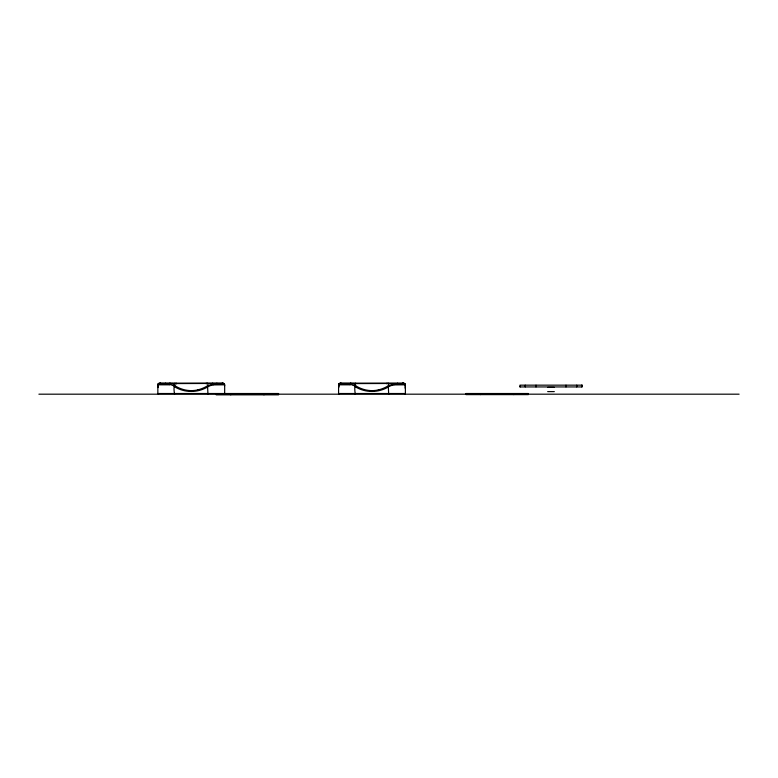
<?xml version="1.0" encoding="UTF-8"?>
<svg xmlns="http://www.w3.org/2000/svg" width="778" height="778" viewBox="0 0 778 778"><rect width="100%" height="100%" fill="white"/><g stroke="black" fill="none" stroke-linecap="round" stroke-linejoin="round"><path stroke-width="1.17" d="M158.07 387.57L158.07 386.569M338.79 387.376L338.79 386.569M158.07 386.637L158.09 384.945M338.79 386.637L338.809 384.964M350.635 383.155L350.003 384.818L338.595 384.818L338.566 393.512L339.227 394.183M338.8 385.129L338.8 385.11A1.342 1.284 0 0 0 338.566 385.849M169.915 383.155L169.283 384.818L157.876 384.818M174.554 394.183C173.611 388.737 173.98 386.471 174.962 383.155M355.274 394.183C354.467 388.582 354.622 386.578 355.682 383.155M174.554 386.481L174.943 385.771A34.738 34.738 0 0 0 180.817 388.669L182.791 389.34A28.932 28.932 0 0 0 197.622 389.924M355.274 386.481L355.682 385.791L355.099 385.402M173.932 385.995L173.971 385.946A7.148 6.749 37.9 0 0 172.823 385.402M159.198 383.933L160.287 383.155L160.317 383.982M158.372 384.818L158.08 385.129A1.342 1.284 0 0 0 157.846 385.849M339.918 383.933L341.007 383.155L341.036 383.982M223.996 394.183L224.667 393.512L224.667 384.818A1.352 1.352 0 0 0 224.278 383.875L223.189 383.155L159.325 383.155L158.235 383.875A1.342 1.342 0 0 0 157.846 384.818L157.846 393.512L158.508 394.183M404.716 394.183L405.387 393.512L405.387 384.818A1.352 1.352 0 0 0 404.998 383.875L403.976 383.155L340.044 383.155L338.955 383.875A1.342 1.342 0 0 0 338.566 384.818M388.29 383.155L389.039 385.625M207.959 394.183L207.541 385.791L208.154 385.392L207.57 383.155M388.854 385.402L388.319 385.752A34.349 34.349 0 0 1 380.442 389.35L378.332 389.895M388.28 385.771L388.679 394.183M208.008 386.462L208.416 385.762A8.344 6.71 -29.3 0 1 213.046 384.264M388.679 386.481L389.136 385.762A8.344 6.71 -29.3 0 1 393.765 384.264M197.612 389.895L199.722 389.34A34.349 34.349 0 0 0 207.532 385.771M211.441 384.993L212.034 384.896M392.161 384.993L392.754 384.896M404.2 383.505L404.268 383.496A49.899 0.729 -0.8 0 0 404.434 383.466L355.935 383.583M403.87 383.544L402.576 383.554M223.111 383.544L223.607 383.486L221.759 383.554M159.548 383.564L160.647 383.554M175.215 383.583L223.772 383.418M341.474 383.554L339.685 383.496A46.894 0.69 0.8 0 1 339.383 383.437L353.056 383.466M158.741 383.418L172.337 383.466M159.86 383.875L158.265 383.875L169.41 383.875M223.383 383.875L224.22 383.875L213.104 383.875L212.618 383.155M340.307 383.875L338.984 383.875L350.129 383.875M393.726 383.729L404.968 383.875L403.374 383.875M212.034 384.993A8.539 6.895 -27 0 1 213.211 384.916L224.638 384.818M392.754 384.993A8.539 6.895 -27 0 1 393.931 384.916L405.357 384.818M547.663 387.386L554.325 387.386M547.663 391.616L554.325 391.616M157.846 393.512L278.524 393.512L278.524 394.845L216.235 394.845L216.216 393.512M338.566 393.512L405.387 393.512M216.216 393.736L278.524 393.736M466.051 393.96L528.35 393.96M38.9 394.183L739.1 394.183M402.946 383.155L404.035 383.933M158.663 383.437A46.894 0.69 0.8 0 0 158.975 383.515L159.101 383.515M223.305 383.933L222.226 383.155L222.197 383.982M352.969 385.314L353.504 385.518M172.249 385.314L172.784 385.518M355.643 385.762L355.663 385.771A34.738 34.738 0 0 0 361.537 388.669L363.511 389.34A28.932 28.932 0 0 0 378.341 389.924M174.894 385.742L174.379 385.402M404.959 384.925L405.153 385.129A1.342 1.284 0 0 1 405.387 385.849M393.804 383.846L393.95 384.818M213.084 383.846L213.23 384.818M405.163 388.212L405.163 386.345M581.827 385.159L581.827 386.938M576.751 385.159L576.751 386.938M565.985 385.159L565.985 386.938M536.003 385.159L536.003 386.938M525.238 385.159L525.238 386.938M520.161 386.267L520.161 386.938M513.791 393.96L513.791 394.621M480.61 393.96L480.61 394.621M403.16 383.155L403.16 383.914M402.916 383.155L402.916 383.982M397.607 383.155L397.607 383.914M386.987 383.155L386.987 383.914M340.793 383.155L340.793 383.914M263.956 393.736L263.956 394.845M230.784 393.736L230.784 394.845M222.44 383.155L222.44 383.914M216.887 383.155L216.887 383.914M206.267 383.155L206.267 383.914M176.236 383.155L176.236 383.914M165.617 383.155L165.617 383.914M160.073 383.155L160.073 383.914M169.341 383.466A8.344 7.722 37.1 0 1 174.7 384.838M208.086 386.685A32.054 32.054 0 0 1 174.428 386.685M169.254 384.643A8.364 7.148 31.2 0 1 171.685 384.916M208.805 386.365A7.43 6.389 -31.6 0 1 210.916 385.46M224.463 385.168A1.342 1.284 0 0 1 224.667 385.849M158.129 384.39A26.044 0.574 89.5 0 1 158.187 384.011M224.327 384.011A26.044 0.574 -89.5 0 1 224.385 384.39M172.366 383.447A9.725 0.515 1.5 0 1 175.39 383.564M223.714 383.466A49.899 0.729 -0.8 0 1 223.617 383.486M350.061 383.466A8.344 7.722 37.1 0 1 355.42 384.838M388.806 386.685A32.054 32.054 0 0 1 355.147 386.685M353.543 385.402A7.148 6.749 37.9 0 1 354.661 385.976M349.974 384.643A8.364 7.148 31.2 0 1 352.405 384.916M389.525 386.365A7.43 6.389 -31.6 0 1 391.635 385.46M338.848 384.39A26.044 0.574 89.5 0 1 338.907 384.011M405.046 384.011A26.044 0.574 -89.5 0 1 405.105 384.39M353.086 383.447A9.725 0.515 1.5 0 1 356.11 383.564M582.051 385.159L519.937 385.159L519.918 386.938L582.051 386.938L582.07 385.159M528.35 393.512L466.051 393.512L466.051 394.621L528.34 394.621L528.35 393.512"/></g></svg>
